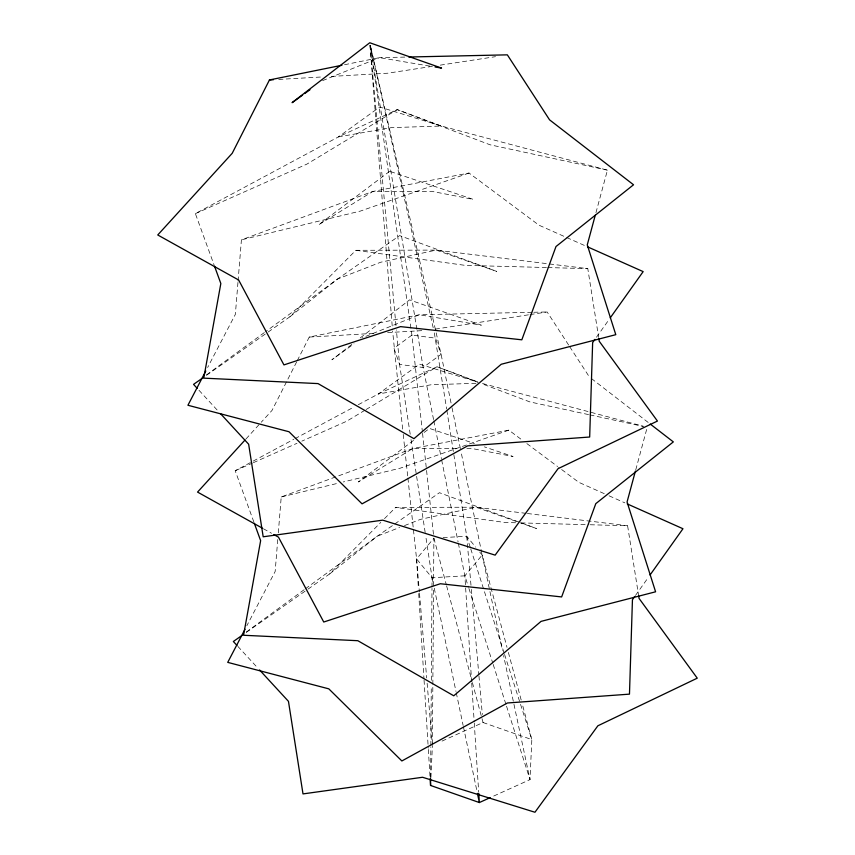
<?xml version="1.0" encoding="UTF-8"?>
<svg xmlns="http://www.w3.org/2000/svg" width="855" height="855" viewBox="0 0 855 855"><rect width="100%" height="100%" fill="white"/><g stroke="black" fill="none" stroke-linecap="round" stroke-linejoin="round"><path stroke-width="0.64" stroke-dasharray="4.28 3.21" d="M430.621 777.473L430.845 746.842M430.856 745.517L431.283 685.603M431.326 680.27L431.989 588.4M431.999 587.075L432.064 577.745L425.651 535.615M432.416 744.117L432.833 685.646M432.844 684.321L433.538 587.31M433.549 585.985L433.891 538.148L416.577 558.914L418.384 588.229M430.931 777.462L432.406 745.442M237.957 282.417L235.36 314.351L207.637 367.479M238.064 281.092L241.42 239.849L372.844 191.445L469.042 173.031L539.003 225.207L586.241 246.251M277.757 539.537L275.16 571.471L246.828 625.774M278.303 532.889L281.22 496.969L412.655 448.565L508.843 430.14L522.619 440.421M595.956 212.671L607.435 170.166L441.426 126.038L379.716 107.025L338.42 136.907L195.389 213.632L214.017 264.804M635.767 469.78L646.882 428.569M296.642 361.911L272.018 410.421L261.245 422.231M297.241 360.725L309.264 337.062L419.292 314.758L532.494 312.289M596.469 337.223L609.487 318.936M635.511 595.411L648.518 577.136M471.639 681.895L464.864 575.821L482.177 555.055L461.102 452.092M245.994 438.957L260.348 423.214M268.203 332.007L289.845 316.82L355.851 250.301L436.125 250.098L587.791 268.641L598.65 337.394M308.014 589.127L329.645 573.94L380.774 522.405M384.494 518.654L395.651 507.41L475.925 507.218L526.039 513.342M289.845 316.82L337.554 279.029L399.627 235.585L496.691 271.398L436.125 250.098L380.721 262.229L337.554 279.029L265.552 331.708M329.645 573.94L377.365 536.149L393.695 524.714M351.833 344.405L331.89 359.795L353.981 343.828M360.233 337.928L409.577 299.87L481.344 325.199L419.292 314.758L362.402 337.746M413.553 440.411L358.33 481.974L412.655 448.565L458.921 448.565M424.166 432.427L429.477 428.43L474.397 443.51M206.44 374.939L264.473 332.488M246.251 632.059L304.284 589.608M305.353 588.817L377.365 536.149L399.563 527.503M206.536 375.27L267.123 332.766M246.336 632.379L306.924 589.886M394.786 523.955L439.427 492.704L536.502 528.518L520.428 522.865M364.967 410.208L346.67 421.248L301.836 441.148M366.111 409.524L437.033 366.752L477.55 381.79M253.828 521.924L235.2 470.742L293.81 439.299M294.986 438.668L353.596 407.226M358.288 404.714L378.22 394.016L437.033 366.752L480.36 383.168M442.056 741.082L483.043 722.518L531.831 739.607L529.993 779.621L491.411 797.084M195.389 213.632L306.87 164.128L397.233 109.632L441.426 126.038L391.462 127.619L338.42 136.907L397.233 109.632L490.086 144.794L607.435 170.166M235.2 470.742L252.161 463.218M253.369 462.673L296.995 443.307M322.602 80.637L379.481 57.648L404.789 57.093M404.49 525.59L420.521 519.348L475.925 507.218L519.188 522.426M469.042 173.031L360.361 211.089L241.42 239.849M508.843 430.14L400.161 468.209L343.283 481.964M281.22 496.969L338.11 483.214M344.533 64.734L379.481 57.648L429.905 66.124M432.374 66.348L387.657 73.209L329.218 76.544M440.272 65.14L495.505 56.665M435.355 329.111L528.732 314.79M530.047 314.587L547.147 311.968L568.981 345.57M443.072 537.613L466.691 536.224L475.658 547.125M413.446 529.769L416.577 558.914L432.064 577.745L464.864 575.821L468.508 587.214M278.751 79.419L321.256 76.993M309.264 337.062L375.666 333.279M387.614 332.595L423.482 330.554M475.968 383.318L431.262 384.739L378.22 394.016L419.527 364.145L477.453 381.993M533.83 312.257L547.147 311.968M466.851 448.565L472.142 448.565L513.086 456.506L484.39 446.866M546.473 267.53L465.152 265.36L355.851 250.301M547.798 267.572L587.791 268.641M515.618 522.768L504.952 522.48L395.651 507.41M520.952 522.907L588.945 524.724M590.271 524.756L627.602 525.75L638.653 595.817M527.364 513.502L627.602 525.75M588.561 414.6L529.886 401.914L481.6 383.628M589.865 414.878L643.323 426.431M482.519 383.5L643.377 426.25M604.239 493.656L578.803 482.327L558.668 467.311M609.081 495.815L624.834 502.836M263.425 528.764L271.516 533.264M526.862 443.585L557.599 466.52M591.457 378.562L649.191 423.225M198.969 390.265L218.837 411.843M237.872 646.401L257.74 667.979M479.73 552.084L482.177 555.055L507.004 647.331M569.708 346.692L589.352 376.937M446.855 410.293L466.691 536.224L470.357 547.66M470.763 548.931L504.151 653.167M504.557 654.438L531.831 739.607L522.181 703.718M468.914 588.475L492.779 663.159M493.185 664.431L506.128 704.937M506.534 706.198L529.993 779.621L503.584 655.582M508.383 652.461L521.839 702.436M433.891 538.148L446.267 584.564M446.609 585.857L472.046 681.264M472.388 682.547L481.664 717.366M482.006 718.649L483.043 722.518L482.808 719.857M433.175 327.732L370.354 45.358L441.095 354.333L451.761 406.467M434.329 332.937L446.652 408.979M482.177 555.055L489.68 590.303M489.958 591.617L502.473 650.366M432.064 577.745L433.164 582.982M434.265 588.208L455.982 691.449M456.26 692.764L463.132 725.435M463.41 726.739L477.154 792.093M452.028 407.771L460.834 450.788M433.571 419.57L423.14 367.479L417.09 330.671M433.827 420.863L441.394 458.633M441.65 459.937L458.088 541.963M458.344 543.267L464.864 575.821M416.877 329.357L370.204 45.379L411.928 335.107L422.402 431.978M410.208 434.222L399.584 364.444L396.378 329.88M411.009 439.491L416.428 475.049M416.62 476.363L425.448 534.3M422.552 433.303L426.421 469.139M426.57 470.464L433.742 536.822M402.641 429.071L392.605 330.981M403.218 434.372L407.76 476.769M407.91 478.095L413.307 528.443M370.012 45.411L396.25 328.544M466.691 536.224L471.244 588.122M471.362 589.448L478.832 674.616M478.95 675.942L482.338 714.534M416.577 558.914L419.377 591.991M419.495 593.306L426.677 677.983M427.126 683.273L432.299 744.128M369.98 45.411L392.498 329.656M471.725 683.22L474.183 721.663M474.269 722.988L478.672 791.933M418.715 593.562L423.984 678.849M424.059 680.185L428.259 748.146M428.344 749.482L430.065 777.462M389.677 171.31L318.53 224.865L372.844 191.445L432.341 191.456L473.285 199.386L389.677 171.31M411.928 335.107L393.973 348.252L399.584 364.444L423.14 367.479L441.095 354.333L435.494 338.142L411.928 335.107"/><path stroke-width="1.28" d="M490.204 797.63L479.356 802.546L430.567 785.456L430.61 778.798M595.262 215.246L587.267 244.872L615.792 334.679L501.233 364.262L413.959 438.679L318.017 383.596L203.757 378.145L220.836 283.518L214.477 266.055M635.415 471.073L627.068 501.981L655.593 591.799L541.044 621.382L453.759 695.788L357.828 640.705L243.557 635.265L260.636 540.638L254.277 523.164M341.947 65.258L269.453 79.943L232.207 153.302L157.748 234.975L238.652 280.013L283.935 364.903L400.546 326.621L521.828 339.809L555.996 246.529L633.534 184.776L549.551 119.828L507.346 54.848L408.786 57.007M205.788 371.017L187.929 405.259L289.001 431.743L362.05 503.841L467.642 445.861L589.672 437.023L592.643 342.599L594.941 339.371M244.979 629.312L227.729 662.369L328.812 688.852L401.861 760.961L507.443 702.981L629.472 694.142L632.444 599.718L634.741 596.491M610.246 317.868L643.163 271.612L587.449 246.796M650.057 574.977L682.963 528.732L627.249 503.916M245.096 439.94L197.558 492.085L262.271 528.123M302.606 95.076L292.089 102.675L369.766 42.75L441.543 68.079L435.077 67M304.711 93.558L309.97 89.754M203.287 377.547L193.551 384.376L197.163 388.298M242.008 635.415L233.351 641.496L236.963 645.418M269.453 79.943L273.44 79.718M273.835 534.557L278.452 537.122L323.746 622.023L440.346 583.741L561.639 596.929L595.796 503.648L673.334 441.896L650.238 424.037M220.643 413.809L248.645 444.215L263.19 536.79L382.751 520.15L495.141 555.13L558.058 468.679L657.442 421.055L599.259 341.295L598.853 338.698M259.546 669.946L288.456 701.335L303.001 793.91L422.562 777.27L534.952 812.25L597.869 725.799L697.253 678.175L639.059 598.404L638.653 595.817M477.432 793.397L479.356 802.546L478.757 793.258M430.151 778.798L430.567 785.456"/></g></svg>
